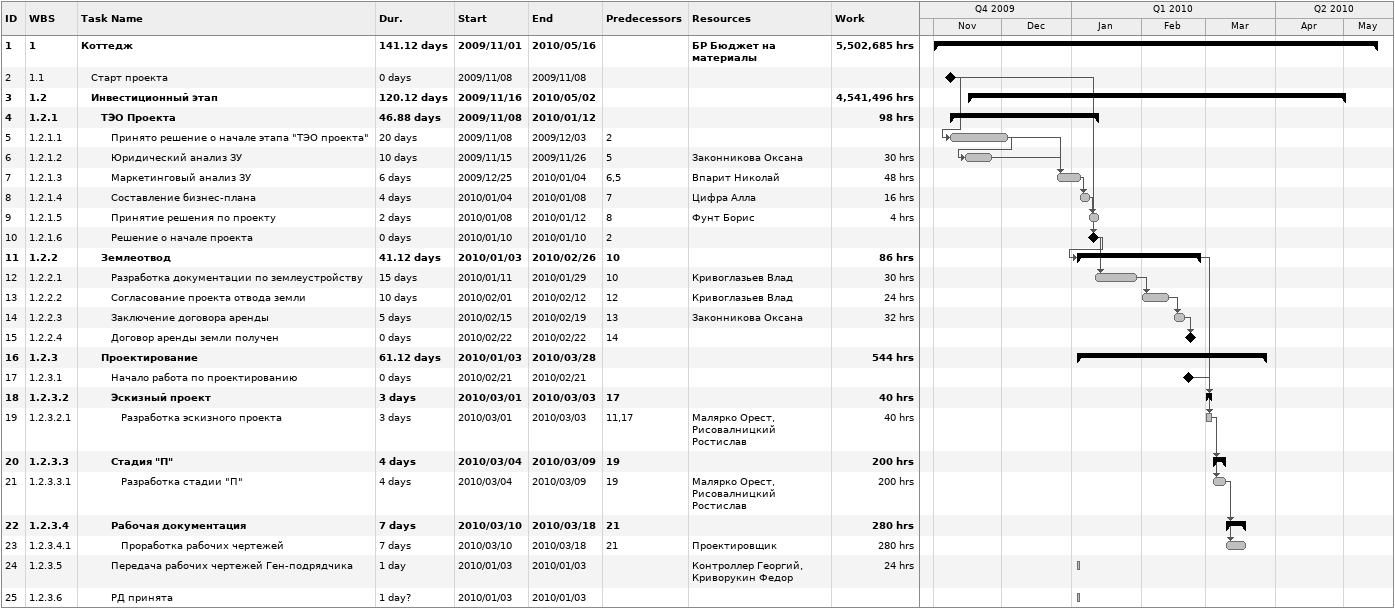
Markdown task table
| ID | WBS | Task | Duration | Start | Finish | Predecessors | Resources | Work (h) |
|---|---|---|---|---|---|---|---|---|
| 1 | 1 | **Коттедж** | 141.12d | 2009-11-01 | 2010-05-16 |  | БР Бюджет на материалы | 5502685 |
| 2 | 1.1 | Старт проекта | 0d | 2009-11-08 | 2009-11-08 |  |  |  |
| 3 | 1.2 | **Инвестиционный этап** | 120.12d | 2009-11-16 | 2010-05-02 |  |  | 4541496 |
| 4 | 1.2.1 | **ТЭО Проекта** | 46.88d | 2009-11-08 | 2010-01-12 |  |  | 98 |
| 5 | 1.2.1.1 | Принято решение о начале этапа "ТЭО проекта" | 20d | 2009-11-08 | 2009-12-03 | 2 |  |  |
| 6 | 1.2.1.2 | Юридический анализ ЗУ | 10d | 2009-11-15 | 2009-11-26 | 5 | Законникова Оксана | 30 |
| 7 | 1.2.1.3 | Маркетинговый анализ ЗУ | 6d | 2009-12-25 | 2010-01-04 | 6, 5 | Впарит Николай | 48 |
| 8 | 1.2.1.4 | Составление бизнес-плана | 4d | 2010-01-04 | 2010-01-08 | 7 | Цифра Алла | 16 |
| 9 | 1.2.1.5 | Принятие решения по проекту | 2d | 2010-01-08 | 2010-01-12 | 8 | Фунт Борис | 4 |
| 10 | 1.2.1.6 | Решение о начале проекта | 0d | 2010-01-10 | 2010-01-10 | 2 |  |  |
| 11 | 1.2.2 | **Землеотвод** | 41.12d | 2010-01-03 | 2010-02-26 | 10 |  | 86 |
| 12 | 1.2.2.1 | Разработка документации по землеустройству | 15d | 2010-01-11 | 2010-01-29 | 10 | Кривоглазьев Влад | 30 |
| 13 | 1.2.2.2 | Согласование проекта отвода земли | 10d | 2010-02-01 | 2010-02-12 | 12 | Кривоглазьев Влад | 24 |
| 14 | 1.2.2.3 | Заключение договора аренды | 5d | 2010-02-15 | 2010-02-19 | 13 | Законникова Оксана | 32 |
| 15 | 1.2.2.4 | Договор аренды земли получен | 0d | 2010-02-22 | 2010-02-22 | 14 |  |  |
| 16 | 1.2.3 | **Проектирование** | 61.12d | 2010-01-03 | 2010-03-28 |  |  | 544 |
| 17 | 1.2.3.1 | Начало работа по проектированию | 0d | 2010-02-21 | 2010-02-21 |  |  |  |
| 18 | 1.2.3.2 | **Эскизный проект** | 3d | 2010-03-01 | 2010-03-03 | 17 |  | 40 |
| 19 | 1.2.3.2.1 | Разработка эскизного проекта | 3d | 2010-03-01 | 2010-03-03 | 11, 17 | Малярко Орест, Рисовалницкий Ростислав | 40 |
| 20 | 1.2.3.3 | **Стадия "П"** | 4d | 2010-03-04 | 2010-03-09 | 19 |  | 200 |
| 21 | 1.2.3.3.1 | Разработка стадии "П" | 4d | 2010-03-04 | 2010-03-09 | 19 | Малярко Орест, Рисовалницкий Ростислав | 200 |
| 22 | 1.2.3.4 | **Рабочая документация** | 7d | 2010-03-10 | 2010-03-18 | 21 |  | 280 |
| 23 | 1.2.3.4.1 | Проработка рабочих чертежей | 7d | 2010-03-10 | 2010-03-18 | 21 | Проектировщик | 280 |
| 24 | 1.2.3.5 | Передача рабочих чертежей Ген-подрядчика | 1d | 2010-01-03 | 2010-01-03 |  | Контроллер Георгий, Криворукин Федор | 24 |
| 25 | 1.2.3.6 | РД принята | 1d? | 2010-01-03 | 2010-01-03 |  |  |  |
